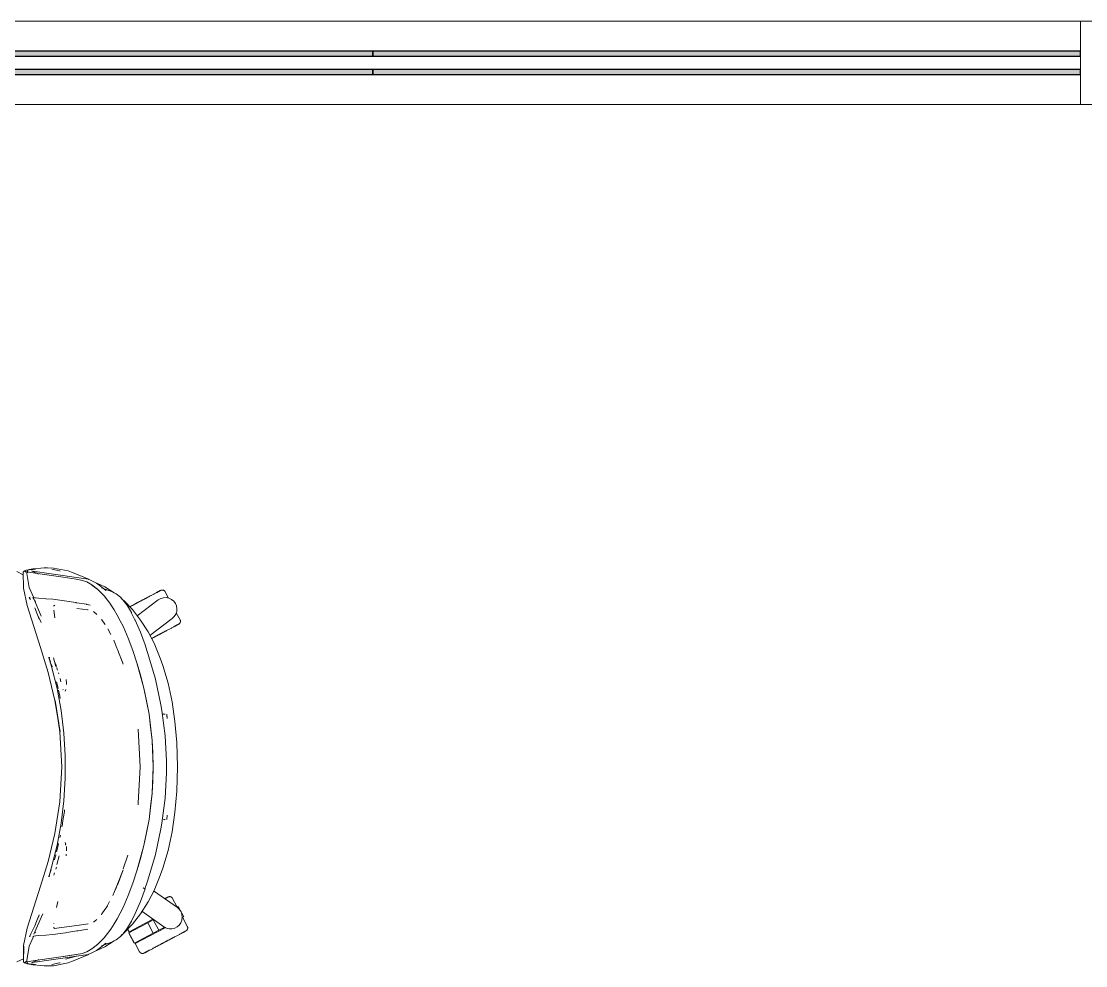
# Model space of a CAD drawing. Header units: millimetres. Extents: x 155927 to 295199, y -4084 to 97293.
# Drawn here: x 187976 to 189255, y 12473 to 13608 of the extents above; entities that cross this region are included whole.
import ezdxf

# ---------------------------------------------------------------- set-up
doc = ezdxf.new("R2010")
doc.units = ezdxf.units.MM
doc.header["$MEASUREMENT"] = 0
for name, color, linetype, lineweight in [('A-GLAZ-CURT', 7, 'CONTINUOUS', 9), ('A-GLAZ-CWMG', 7, 'CONTINUOUS', 9), ('G-IMPT', 8, 'CONTINUOUS', 9), ('I-FURN', 8, 'CONTINUOUS', 9)]:
    doc.layers.add(name, color=color, linetype=linetype, lineweight=lineweight)

msp = doc.modelspace()

# ---------------------------------------------------------------- hatches: boundary and pattern name
at = {"layer": 'A-GLAZ-CURT'}
h = msp.add_hatch(color=256, dxfattribs=at)
h.paths.add_polyline_path([(188398.8, 13543.6), (188398.8, 13549.6), (187498.8, 13549.6), (187498.8, 13543.6), (188204.6, 13543.6)], flags=0)
h.paths.add_polyline_path([(188398.8, 13565.6), (188398.8, 13571.6), (187498.8, 13571.6), (187498.8, 13565.6), (188204.6, 13565.6)], flags=0)
h = msp.add_hatch(color=256, dxfattribs=at)
h.paths.add_polyline_path([(189248.8, 13543.6), (189248.8, 13549.6), (188398.8, 13549.6), (188398.8, 13543.6)], flags=0)
h.paths.add_polyline_path([(188398.8, 13565.6), (189248.8, 13565.6), (189248.8, 13571.6), (188398.8, 13571.6)], flags=0)

# ---------------------------------------------------------------- linework, layer by layer
at = {"layer": 'A-GLAZ-CURT', "lineweight": 30}
for p, q in [((188398.8, 13571.6), (187498.8, 13571.6)), ((187498.8, 13565.6), (188398.8, 13565.6)), ((189248.8, 13571.6), (188398.8, 13571.6)), ((188398.8, 13571.6), (188398.8, 13565.6)), ((188398.8, 13565.6), (188398.8, 13571.6)), ((188398.8, 13565.6), (189248.8, 13565.6)), ((189248.8, 13565.6), (189248.8, 13571.6)), ((188398.8, 13549.6), (187498.8, 13549.6)), ((187498.8, 13543.6), (188398.8, 13543.6)), ((189248.8, 13549.6), (188398.8, 13549.6)), ((188398.8, 13549.6), (188398.8, 13543.6)), ((188398.8, 13543.6), (188398.8, 13549.6)), ((188398.8, 13543.6), (189248.8, 13543.6)), ((189248.8, 13543.6), (189248.8, 13549.6))]:
    msp.add_line(p, q, dxfattribs=at)
at = {"layer": 'A-GLAZ-CWMG'}
for p, q in [((188398.8, 13607.6), (187498.8, 13607.6)), ((189248.8, 13607.6), (188398.8, 13607.6)), ((188398.8, 13507.6), (187498.8, 13507.6)), ((189248.8, 13507.6), (188398.8, 13507.6))]:
    msp.add_line(p, q, dxfattribs=at)
at = {"layer": 'A-GLAZ-CWMG', "lineweight": 20, "extrusion": (0, 0, -1)}
for p, q in [((189298.8, 13607.6), (189248.8, 13607.6)), ((189248.8, 13607.6), (189248.8, 13507.6)), ((189248.8, 13507.6), (189298.8, 13507.6))]:
    msp.add_line(p, q, dxfattribs=at)
at = {"layer": 'G-IMPT'}
for p, q in [((187990.7, 12949.5), (188000, 12950.3)), ((188000, 12950.3), (188003.9, 12950.7)), ((188008.1, 12950.7), (188003.9, 12950.7)), ((188015.1, 12950.6), (188008.1, 12950.7)), ((188015.1, 12950.6), (188032.8, 12947.4)), ((187978.9, 12942.3), (187971, 12946.4)), ((187978.9, 12945.5), (187979.5, 12946.5)), ((187979.2, 12926.5), (187978.9, 12945.5)), ((187979.3, 12945.9), (187979.5, 12946.5)), ((187979.3, 12945.9), (187979.4, 12946.4)), ((187979.5, 12946.5), (187979.4, 12946.4)), ((187979.8, 12947), (187979.5, 12946.5)), ((187980.4, 12947.3), (187979.8, 12947)), ((187980.4, 12947.3), (187982.2, 12947.9)), ((187981.7, 12946.3), (187981.2, 12946.7)), ((187982.3, 12946.1), (187981.2, 12946.7)), ((187981.7, 12946.3), (187982.1, 12945.7)), ((187982.3, 12946.1), (187981.7, 12946.3)), ((187981.7, 12946.3), (187988, 12945.2)), ((187982.1, 12945.2), (187982.1, 12945.7)), ((187985.5, 12948.4), (187982.2, 12947.9)), ((187983.8, 12947.8), (187983.2, 12944.2)), ((187985.9, 12927.2), (187983.2, 12944.2)), ((187985.9, 12948.7), (187983.6, 12948.2)), ((187984.3, 12944.9), (187983.6, 12948.2)), ((187984.3, 12944.9), (187983.8, 12947.8)), ((187985.5, 12948.4), (187986.1, 12948.5)), ((187990.2, 12949.5), (187985.9, 12948.7)), ((187986.1, 12948.5), (187990.8, 12949)), ((187988, 12945.2), (187995.8, 12944.1)), ((187988.9, 12947.1), (187997.3, 12943.1)), ((187988.9, 12947.1), (187989.8, 12946.9)), ((187994.8, 12946.1), (187989.8, 12946.9)), ((187990.7, 12949.5), (187990.2, 12949.5)), ((187990.8, 12949), (187993.4, 12949.2)), ((187994.8, 12946.1), (187996.1, 12945.9)), ((187995.8, 12944.1), (188026.7, 12939.5)), ((188006.8, 12944.5), (187996.1, 12945.9)), ((188006.8, 12944.5), (188054, 12937.8)), ((188013.2, 12949.2), (188022.5, 12947.2)), ((188022.5, 12947.2), (188023.1, 12947)), ((188026.7, 12939.5), (188042.5, 12937.1)), ((188032.8, 12947.4), (188036.6, 12945.8)), ((188040, 12944.4), (188036.6, 12945.8)), ((188056.4, 12937.6), (188040, 12944.4)), ((188054, 12937.8), (188057, 12937.1)), ((188057.6, 12936.9), (188056.4, 12937.6)), ((187979.2, 12926.5), (187983.4, 12905.5)), ((187985.9, 12927.2), (187991.5, 12914.8)), ((188050.1, 12935.8), (188042.5, 12937.1)), ((188050.1, 12935.8), (188054.9, 12934.1)), ((188055.4, 12933.9), (188054.9, 12934.1)), ((188061.2, 12930.6), (188055.4, 12933.9)), ((188060.4, 12935.6), (188057, 12937.1)), ((188060.4, 12935.6), (188066.9, 12932.5)), ((188061.2, 12930.6), (188068.2, 12925.1)), ((188068.4, 12924.8), (188061.4, 12930.2)), ((188061.4, 12930.2), (188064.8, 12927.6)), ((188068.4, 12924.8), (188064.8, 12927.6)), ((188078.6, 12923.6), (188066.9, 12932.5)), ((188068.1, 12931.9), (188076.7, 12927.9)), ((188075.9, 12917.2), (188068.2, 12925.1)), ((188072.9, 12926.8), (188084.8, 12922.3)), ((188078.6, 12923.6), (188076.6, 12924.8)), ((188076.7, 12927.9), (188088.1, 12920.8)), ((187986, 12915.4), (187987.6, 12912.9)), ((187986, 12915.4), (187986.1, 12915.4)), ((187987, 12915.7), (187986.1, 12915.4)), ((187987.6, 12912.9), (187986.1, 12915.4)), ((187986.1, 12915.4), (187987.6, 12912.9)), ((187990.9, 12915.1), (187990.2, 12915.4)), ((187990.2, 12915.4), (187992, 12912.7)), ((187990.9, 12915.1), (187991, 12915.1)), ((187993.3, 12914.8), (187991, 12915.1)), ((187992, 12912.7), (188000.4, 12892.7)), ((187993.3, 12914.8), (187993.4, 12914.8)), ((187997.3, 12914.5), (187993.4, 12914.8)), ((188005.1, 12913.9), (187997.3, 12914.5)), ((188006.1, 12913.8), (188005.1, 12913.9)), ((188014.4, 12913.2), (188006.1, 12913.8)), ((188014.4, 12913.2), (188014.5, 12913.2)), ((188028.5, 12911.2), (188014.5, 12913.2)), ((188075.9, 12917.2), (188083.9, 12906.8)), ((188087.1, 12921.2), (188084.8, 12922.3)), ((188089.5, 12920.1), (188087.1, 12921.2)), ((188090.6, 12919.5), (188089.5, 12920.1)), ((188090.6, 12919.5), (188095.5, 12915.6)), ((188095.5, 12915.6), (188098.4, 12912.6)), ((188100.1, 12911.1), (188096.4, 12914.1)), ((188098.4, 12912.6), (188103.1, 12906.4)), ((187999.4, 12855.3), (187983.4, 12905.5)), ((187996.1, 12894.3), (187992.9, 12902.8)), ((187993.4, 12911), (187993.9, 12910.7)), ((188015.1, 12904.8), (188016.8, 12906.1)), ((188015.5, 12899.9), (188016.9, 12890.7)), ((188015.5, 12899.9), (188015.5, 12899.5)), ((188028.5, 12911.2), (188041.9, 12909.1)), ((188041.9, 12909.1), (188042.4, 12909)), ((188043, 12908.9), (188042.4, 12909)), ((188043, 12908.9), (188054.7, 12907.1)), ((188043.3, 12902.2), (188056.7, 12900.4)), ((188054.7, 12907.1), (188055.2, 12907)), ((188057.2, 12906.6), (188055.2, 12907)), ((188056.7, 12900.4), (188056.2, 12900.6)), ((188059.3, 12906.1), (188057.2, 12906.6)), ((188084.1, 12906.6), (188083.9, 12906.8)), ((188088, 12900.5), (188084.1, 12906.6)), ((188088, 12900.5), (188091.7, 12894.2)), ((188100.1, 12911.1), (188110, 12900.9)), ((188103.1, 12906.4), (188104, 12905.1)), ((188108.7, 12897.1), (188104, 12905.1)), ((188119.8, 12888.2), (188110, 12900.9)), ((187998.1, 12889.4), (187996.1, 12894.6)), ((187996.1, 12894.6), (187998.1, 12889.4)), ((187996.1, 12894.3), (187998.1, 12889.4)), ((187997.1, 12892), (188000.2, 12885.3)), ((188067.2, 12894.9), (188063.3, 12898.3)), ((188073.4, 12888.3), (188072.7, 12889.4)), ((188073.4, 12888.3), (188076.9, 12883.2)), ((188095.3, 12887.4), (188091.7, 12894.2)), ((188095.3, 12887.4), (188098.7, 12880.7)), ((188109, 12896.5), (188108.7, 12897.1)), ((188109, 12896.5), (188113, 12888.5)), ((188113.2, 12888.1), (188113, 12888.5)), ((188113.2, 12888.1), (188118, 12877.1)), ((188128.8, 12874), (188119.8, 12888.2)), ((188076.9, 12883.2), (188077.3, 12882.6)), ((188080.5, 12877.7), (188084, 12870.7)), ((188104.9, 12866.5), (188098.7, 12880.7)), ((188118, 12877.1), (188119.5, 12873.5)), ((188125.1, 12858.4), (188119.5, 12873.5)), ((188135.9, 12860.2), (188128.8, 12874)), ((188091.4, 12854.5), (188087.6, 12863.8)), ((188087.6, 12863.8), (188088.6, 12861.6)), ((188110.3, 12851.6), (188104.9, 12866.5)), ((188008.6, 12825.3), (187999.4, 12855.3)), ((188092, 12852.8), (188091.4, 12854.5)), ((188098.7, 12835.3), (188092, 12852.8)), ((188110.3, 12851.6), (188115.3, 12836.7)), ((188125.1, 12858.4), (188127.4, 12851.6)), ((188128.6, 12848), (188127.4, 12851.6)), ((188128.6, 12848), (188137.6, 12817.1)), ((188143.4, 12842.2), (188135.9, 12860.2)), ((188009.6, 12843.5), (188009.7, 12843.7)), ((188012.8, 12832.3), (188009.6, 12843.5)), ((188012.8, 12832.3), (188009.7, 12843.1)), ((188009.8, 12842.8), (188009.7, 12843.1)), ((188012.8, 12832.3), (188009.8, 12842.8)), ((188010.7, 12843), (188010.1, 12843.3)), ((188010.7, 12843), (188010.5, 12843.1)), ((188011.1, 12839), (188010.7, 12840.1)), ((188011.5, 12838), (188011.1, 12839)), ((188012.4, 12835.3), (188012.7, 12834.5)), ((188018, 12832.3), (188015, 12842.7)), ((188016.9, 12837.4), (188017.7, 12835.3)), ((188017.9, 12834.6), (188017.7, 12835.3)), ((188098.7, 12835.3), (188096, 12842.8)), ((188123.7, 12806.2), (188115.3, 12836.7)), ((188119.1, 12823.4), (188115.3, 12836.6)), ((188123.7, 12806.2), (188115.3, 12836.6)), ((188143.4, 12842.2), (188146.5, 12833.5)), ((188008.6, 12825.3), (188016.9, 12791.6)), ((188013.5, 12832.3), (188012.7, 12834.5)), ((188019.4, 12806), (188012.8, 12832.3)), ((188013.5, 12832.3), (188013.6, 12831.8)), ((188017.9, 12834.6), (188018.7, 12832.3)), ((188019.1, 12831.1), (188019.3, 12830.3)), ((188019.3, 12830.3), (188020.1, 12827.9)), ((188021.1, 12824.6), (188021.4, 12823.4)), ((188119.1, 12823.4), (188123.7, 12806.2)), ((188146.5, 12833.5), (188152.7, 12812.2)), ((188019.2, 12812.7), (188018.8, 12814)), ((188020.7, 12805.9), (188019.2, 12812.7)), ((188023, 12817.8), (188024, 12813.9)), ((188023, 12817.8), (188023.4, 12816.2)), ((188030.4, 12816.4), (188030.4, 12816.9)), ((188030.7, 12812.7), (188030.4, 12816.4)), ((188030.7, 12812.7), (188030.8, 12811.3)), ((188030.8, 12810.6), (188030.8, 12811.3)), ((188144.2, 12786.3), (188137.6, 12817.1)), ((188152.7, 12812.2), (188157.5, 12789.9)), ((188019.4, 12806), (188024.3, 12779.3)), ((188022.9, 12796.5), (188021.2, 12804)), ((188026.6, 12804.1), (188026.5, 12804.6)), ((188029.3, 12802.5), (188030, 12804.5)), ((188029.3, 12802.5), (188029.5, 12803.6)), ((188129.9, 12775.1), (188123.7, 12806.3)), ((188123.7, 12806.3), (188129.9, 12775.1)), ((188123.7, 12806.2), (188126.8, 12791.2)), ((188016.9, 12791.6), (188023.2, 12753.9)), ((188022.9, 12753.7), (188017.2, 12791.3)), ((188023.2, 12753.9), (188017.2, 12791.3)), ((188023.3, 12793.9), (188022.9, 12796.5)), ((188129.9, 12775.1), (188126.8, 12791.2)), ((188145.4, 12779.4), (188144.2, 12786.3)), ((188161, 12766.4), (188157.5, 12789.9)), ((188024.3, 12779.3), (188027.6, 12752.4)), ((188131.8, 12759.6), (188129.9, 12775.1)), ((188133.7, 12743.5), (188129.9, 12775.1)), ((188133.7, 12743.5), (188129.9, 12775.1)), ((188149.2, 12749.2), (188145.4, 12779.4)), ((188146, 12775.1), (188147.2, 12775.1)), ((188149.3, 12775.2), (188147.2, 12775.1)), ((188149.3, 12775.2), (188149.2, 12775.2)), ((188151.1, 12775.1), (188151.7, 12769.7)), ((188151.2, 12773.5), (188151.7, 12769.7)), ((188131.8, 12759.6), (188133.7, 12743.5)), ((188163.2, 12740.9), (188161, 12766.4)), ((188022.9, 12753.7), (188025.3, 12711.7)), ((188029.3, 12725.3), (188027.6, 12752.4)), ((188119.2, 12711.7), (188116.7, 12757.1)), ((188116.7, 12757.1), (188116.9, 12755.5)), ((188116.7, 12757), (188116.7, 12756.8)), ((188116.9, 12755.5), (188116.7, 12756.8)), ((188150.8, 12719), (188149.2, 12749.2)), ((188135, 12711.7), (188133.7, 12743.5)), ((188133.7, 12743.5), (188134.3, 12728.6)), ((188133.7, 12743.5), (188134.8, 12711.7)), ((188164.1, 12711.7), (188163.2, 12740.9)), ((188029.3, 12698.2), (188029.3, 12725.3)), ((188134.3, 12728.6), (188134.8, 12711.7)), ((188022.9, 12669.7), (188025.3, 12711.7)), ((188119.3, 12711.7), (188116.9, 12668)), ((188119.2, 12711.7), (188116.9, 12668)), ((188133.7, 12679.9), (188135, 12711.7)), ((188133.7, 12680), (188134.8, 12711.7)), ((188134.3, 12694.8), (188134.8, 12711.7)), ((188150.8, 12719), (188150.9, 12711.7)), ((188150.8, 12704.4), (188150.9, 12711.7)), ((188163.2, 12682.6), (188164.1, 12711.7)), ((188029.3, 12698.2), (188027.6, 12671.1)), ((188134.3, 12694.8), (188133.7, 12680)), ((188150.8, 12704.4), (188149.2, 12674.2)), ((188161, 12657), (188163.2, 12682.6)), ((188016.9, 12631.8), (188022.9, 12669.7)), ((188024.3, 12644.2), (188027.6, 12671.1)), ((188133.7, 12680), (188129.9, 12648.4)), ((188133.7, 12679.9), (188129.9, 12648.3)), ((188133.7, 12680), (188131.8, 12663.9)), ((188149.2, 12674.2), (188145.4, 12644)), ((188026.9, 12649.8), (188028.2, 12658.3)), ((188028.2, 12658.3), (188028.4, 12660)), ((188116.9, 12668), (188116.7, 12666.2)), ((188116.9, 12668), (188116.7, 12666.7)), ((188116.7, 12666.5), (188116.7, 12666.7)), ((188129.9, 12648.4), (188131.8, 12663.9)), ((188157.5, 12633.6), (188161, 12657)), ((188019.4, 12617.5), (188024.3, 12644.2)), ((188026.1, 12644.2), (188025.8, 12642.6)), ((188026.9, 12649.8), (188026.1, 12644.2)), ((188123.7, 12617.3), (188129.9, 12648.4)), ((188123.7, 12617.3), (188129.9, 12648.3)), ((188129.9, 12648.4), (188126.8, 12632.3)), ((188145.4, 12644), (188144.2, 12637.1)), ((188147.2, 12648.4), (188149.3, 12648.3)), ((188149.3, 12648.3), (188149.2, 12648.3)), ((188151.1, 12648.3), (188151.7, 12653.7)), ((188016.9, 12631.8), (188008.6, 12598.1)), ((188025.3, 12639.7), (188025.8, 12642.6)), ((188123.7, 12617.3), (188126.8, 12632.3)), ((188137.6, 12606.3), (188144.2, 12637.1)), ((188152.7, 12611.2), (188157.5, 12633.6)), ((188021.2, 12619.5), (188020.7, 12617.5)), ((188023.4, 12629.6), (188022.8, 12626.7)), ((188029.5, 12619.9), (188029.3, 12620.9)), ((188029.3, 12620.9), (188030, 12619)), ((188029.5, 12619.9), (188029.5, 12617.6)), ((188029.5, 12617.7), (188029.5, 12617.6)), ((188019.4, 12617.5), (188012.8, 12591.2)), ((188017.5, 12604.6), (188017.9, 12605.8)), ((188017.9, 12605.8), (188017.9, 12605.9)), ((188019.2, 12610.8), (188018.8, 12609.5)), ((188019.2, 12610.8), (188020.7, 12617.5)), ((188030.4, 12607), (188030.2, 12604.9)), ((188030.8, 12615.9), (188030.7, 12610.8)), ((188030.7, 12610.8), (188030.8, 12613.1)), ((188030.8, 12615.9), (188030.8, 12613.1)), ((188104.3, 12605.6), (188099, 12589.1)), ((188104.3, 12605.6), (188103.2, 12602.2)), ((188123.7, 12617.3), (188115.3, 12586.8)), ((188123.7, 12617.3), (188115.3, 12586.9)), ((188119.1, 12600), (188123.7, 12617.3)), ((188137.6, 12606.3), (188128.6, 12575.5)), ((188146.5, 12590), (188152.7, 12611.2)), ((187999.4, 12568.2), (188008.6, 12598.1)), ((188016.4, 12600.6), (188016.2, 12599.9)), ((188017.5, 12604.6), (188016.4, 12600.6)), ((188019.1, 12594.3), (188022, 12604.7)), ((188119.1, 12600), (188115.3, 12586.9)), ((188009.6, 12580.2), (188009.7, 12580.5)), ((188009.6, 12580), (188009.6, 12580.2)), ((188009.7, 12579.7), (188009.6, 12580)), ((188009.7, 12580.5), (188009.8, 12580.8)), ((188012.8, 12591.2), (188009.8, 12580.8)), ((188010.7, 12580.5), (188010.1, 12580.1)), ((188010.7, 12580.5), (188010.5, 12580.4)), ((188011.7, 12586), (188011.4, 12585.3)), ((188011.7, 12586), (188012.4, 12588.1)), ((188016, 12583.4), (188015.4, 12581.8)), ((188016, 12583.4), (188016.3, 12584.5)), ((188018.7, 12591.2), (188018, 12589)), ((188098.7, 12588.1), (188091.9, 12569.7)), ((188098.7, 12588.1), (188092, 12570.7)), ((188115.3, 12586.8), (188110.3, 12571.9)), ((188143.4, 12581.3), (188135.9, 12563.3)), ((188146.5, 12590), (188143.4, 12581.3)), ((187999.4, 12568.2), (187983.4, 12517.9)), ((188088.6, 12561.9), (188091.4, 12568.9)), ((188088.6, 12561.9), (188090.9, 12567.3)), ((188092, 12570.7), (188091.4, 12568.9)), ((188104.9, 12557), (188110.3, 12571.9)), ((188125, 12565), (188127.4, 12571.9)), ((188128.6, 12575.5), (188127.4, 12571.9)), ((188086.4, 12557), (188088.6, 12561.9)), ((188104.9, 12557), (188098.7, 12542.8)), ((188119.5, 12550), (188125.1, 12565)), ((188123.8, 12565.8), (188122.7, 12566.2)), ((188122.7, 12566.2), (188123.3, 12566)), ((188123.8, 12565.8), (188123.3, 12566)), ((188123.8, 12565.8), (188124.4, 12565.5)), ((188123.8, 12565.8), (188124.6, 12565.4)), ((188124.4, 12565.5), (188124.6, 12565.4)), ((188125, 12565.1), (188124.6, 12565.4)), ((188124.6, 12565.4), (188125, 12565.1)), ((188125.1, 12565), (188125, 12565.1)), ((188125, 12565.1), (188125, 12565.1)), ((188125, 12565.1), (188125, 12565)), ((188128.8, 12549.5), (188135.9, 12563.3)), ((188020.2, 12550.1), (188018.7, 12542.8)), ((188079.9, 12544.6), (188077.3, 12540.9)), ((188082.6, 12550), (188078.4, 12541.9)), ((188079.9, 12544.6), (188078.4, 12541.9)), ((188095.3, 12536), (188098.7, 12542.8)), ((188113.2, 12535.4), (188118, 12546.3)), ((188118, 12546.3), (188119.5, 12550)), ((188119.8, 12535.2), (188128.8, 12549.5)), ((188000.4, 12530.8), (187991.5, 12510.6)), ((187992.9, 12520.6), (187996.1, 12529.1)), ((187996.1, 12529.1), (187998.1, 12534)), ((187998.1, 12534), (187996.1, 12528.9)), ((187996.1, 12528.9), (187997.9, 12533.4)), ((188002.2, 12535.3), (188000.4, 12530.8)), ((188067.2, 12528.5), (188063.3, 12525.2)), ((188073.4, 12535.2), (188072.7, 12534.1)), ((188076.9, 12540.3), (188073.4, 12535.2)), ((188077.3, 12540.9), (188076.9, 12540.3)), ((188088, 12523), (188091.7, 12529.2)), ((188095.3, 12536), (188091.7, 12529.2)), ((188113.2, 12535.4), (188108.7, 12526.3)), ((188113, 12534.9), (188108.7, 12526.3)), ((188113.2, 12535.4), (188109, 12526.9)), ((188119.8, 12535.2), (188110, 12522.6)), ((188113, 12534.9), (188113.2, 12535.4)), ((187983.4, 12517.9), (187979.2, 12497)), ((187992.9, 12520.6), (187987.6, 12510.5)), ((188015.1, 12518.6), (188016.7, 12517.4)), ((188015.5, 12523.6), (188015.5, 12523.9)), ((188043.3, 12521.3), (188016, 12517.5)), ((188016, 12517.5), (188016.2, 12517.5)), ((188016.5, 12517.4), (188016.2, 12517.5)), ((188043.3, 12521.3), (188056.7, 12523)), ((188051.5, 12515.9), (188044.7, 12514.8)), ((188051.5, 12515.9), (188056.6, 12516.7)), ((188056.7, 12523), (188056.2, 12522.9)), ((188075.9, 12506.2), (188083.9, 12516.7)), ((188083.9, 12516.7), (188084.1, 12516.9)), ((188088, 12523), (188084.1, 12516.9)), ((188098.4, 12510.9), (188103.1, 12517)), ((188100.1, 12512.3), (188110, 12522.6)), ((188103.1, 12517), (188104, 12518.3)), ((188108.7, 12526.3), (188104, 12518.3)), ((188108.7, 12526.3), (188109, 12526.9)), ((187985.9, 12496.3), (187991.5, 12508.6)), ((187986.2, 12508.1), (187988.1, 12510.8)), ((187986.2, 12508.1), (187987.6, 12510.5)), ((187986.2, 12508.1), (187986.2, 12508.2)), ((187986.3, 12508), (187986.2, 12508.1)), ((187987, 12507.8), (187986.3, 12508)), ((187990.2, 12508.1), (187991, 12508.4)), ((187991.1, 12508.4), (187991, 12508.4)), ((187993.5, 12508.7), (187991.1, 12508.4)), ((187993.9, 12512.8), (187993.4, 12512.5)), ((187993.5, 12508.7), (187993.9, 12508.7)), ((187997.3, 12509), (187993.9, 12508.7)), ((187997.3, 12509), (188006.1, 12509.6)), ((188014.4, 12510.2), (188006.1, 12509.6)), ((188014.5, 12510.3), (188014.4, 12510.2)), ((188014.5, 12510.3), (188029.7, 12512.5)), ((188029.7, 12512.5), (188031.2, 12512.7)), ((188031.2, 12512.7), (188043, 12514.6)), ((188044.7, 12514.8), (188043, 12514.6)), ((188068.2, 12498.3), (188075.9, 12506.2)), ((188088.1, 12502.7), (188076.7, 12495.6)), ((188089.5, 12503.4), (188087.1, 12502.2)), ((188088.1, 12502.7), (188088.9, 12503.2)), ((188089.5, 12503.4), (188090.6, 12504)), ((188090.6, 12504), (188095.5, 12507.9)), ((188098.4, 12510.9), (188095.5, 12507.9)), ((188096.4, 12509.3), (188100.1, 12512.3)), ((187979.7, 12496.1), (187979.1, 12477.6)), ((187979.2, 12497), (187979.2, 12478.1)), ((187979.7, 12496.1), (187979.2, 12478.1)), ((187985.9, 12496.3), (187983.2, 12479.2)), ((188061.2, 12492.9), (188055.4, 12489.6)), ((188066.9, 12491), (188060.4, 12487.9)), ((188068.2, 12498.3), (188061.2, 12492.9)), ((188061.4, 12493.2), (188068.4, 12498.6)), ((188061.4, 12493.2), (188064.8, 12495.8)), ((188068.4, 12498.6), (188064.8, 12495.8)), ((188078.6, 12499.9), (188066.9, 12491)), ((188076.7, 12495.6), (188068.1, 12491.6)), ((188072.9, 12496.6), (188084.8, 12501.2)), ((188078.6, 12499.9), (188076.6, 12498.8)), ((188087.1, 12502.2), (188084.8, 12501.2)), ((187971, 12477.5), (187979.2, 12481.1)), ((187979.1, 12477.5), (187979.3, 12478.4)), ((187979.1, 12477.6), (187979.2, 12478.1)), ((187979.1, 12477.5), (187979.5, 12477)), ((187979.3, 12478.4), (187979.2, 12478.3)), ((187979.2, 12478.1), (187979.2, 12478.3)), ((187982.3, 12477.3), (187981.2, 12476.8)), ((187981.7, 12477.2), (187981.2, 12476.8)), ((187981.7, 12477.2), (187988, 12478.3)), ((187982.1, 12477.7), (187981.7, 12477.2)), ((187982.3, 12477.3), (187981.7, 12477.2)), ((187982.1, 12477.7), (187982.1, 12478.2)), ((187983.8, 12475.6), (187983.2, 12479.2)), ((187983.8, 12475.6), (187983.2, 12479.2)), ((187983.2, 12479.2), (187983.6, 12475.2)), ((187995.8, 12479.4), (187988, 12478.3)), ((187997.4, 12480.4), (187988.9, 12476.4)), ((187989.8, 12476.5), (187994.8, 12477.4)), ((187994.8, 12477.4), (187996.1, 12477.6)), ((188026.7, 12483.9), (187995.8, 12479.4)), ((188006.8, 12479), (187996.1, 12477.6)), ((188006.8, 12479), (188054, 12485.7)), ((188026.7, 12483.9), (188041.9, 12486.3)), ((188027.3, 12484), (188042.5, 12486.3)), ((188027.3, 12484), (188041.9, 12486.3)), ((188029.6, 12480.6), (188042.5, 12484.1)), ((188029.6, 12480.6), (188041.3, 12483.9)), ((188032.8, 12476.1), (188036.6, 12477.7)), ((188040, 12479), (188036.6, 12477.7)), ((188056.4, 12485.8), (188040, 12479)), ((188050.1, 12487.6), (188042.5, 12486.3)), ((188054.9, 12489.4), (188050.1, 12487.6)), ((188054, 12485.7), (188057, 12486.3)), ((188054.9, 12489.4), (188055.4, 12489.6)), ((188057.6, 12486.6), (188056.4, 12485.8)), ((188060.4, 12487.9), (188057, 12486.3)), ((187979.8, 12476.5), (187979.5, 12477)), ((187979.8, 12476.5), (187980.4, 12476.1)), ((187982.2, 12475.6), (187980.4, 12476.1)), ((187985.5, 12475.1), (187982.2, 12475.6)), ((187985.9, 12474.8), (187983.6, 12475.2)), ((187985.5, 12475.1), (187986.1, 12475)), ((187985.9, 12474.8), (187990.2, 12474)), ((187990.8, 12474.5), (187986.1, 12475)), ((187988.9, 12476.4), (187989.8, 12476.5)), ((187990.7, 12473.9), (187990.2, 12474)), ((188000, 12473.1), (187990.7, 12473.9)), ((187990.8, 12474.5), (187993.4, 12474.2)), ((188000, 12473.1), (188003.9, 12472.8)), ((188003.9, 12472.8), (188008.1, 12472.8)), ((188015.1, 12472.8), (188008.1, 12472.8)), ((188013.2, 12474.2), (188022.5, 12476.3)), ((188015.1, 12472.8), (188032.8, 12476.1)), ((188022.5, 12476.3), (188023.1, 12476.4))]:
    msp.add_line(p, q, dxfattribs=at)
at = {"layer": 'I-FURN'}
for p, q in [((188115.6, 12893.3), (188141, 12912.3)), ((188120.5, 12911.3), (188121.5, 12911.9)), ((188122, 12912.2), (188121, 12911.6)), ((188121.5, 12911.9), (188122.5, 12912.4)), ((188123, 12912.7), (188122, 12912.2)), ((188122.5, 12912.4), (188123.4, 12912.9)), ((188124, 12913.2), (188123, 12912.7)), ((188123.4, 12912.9), (188124.4, 12913.4)), ((188125, 12913.7), (188124, 12913.2)), ((188124.4, 12913.4), (188125.4, 12914)), ((188125.9, 12914.2), (188125, 12913.7)), ((188125.4, 12914), (188126.4, 12914.5)), ((188126.9, 12914.8), (188125.9, 12914.2)), ((188126.4, 12914.5), (188127.3, 12915)), ((188127.8, 12915.3), (188126.9, 12914.8)), ((188127.3, 12915), (188128.3, 12915.5)), ((188128.8, 12915.7), (188127.8, 12915.3)), ((188128.3, 12915.5), (188129.2, 12916)), ((188129.7, 12916.2), (188128.8, 12915.7)), ((188129.2, 12916), (188130.1, 12916.5)), ((188130.6, 12916.7), (188129.7, 12916.2)), ((188130.1, 12916.5), (188131, 12916.9)), ((188131.4, 12917.2), (188130.6, 12916.7)), ((188131, 12916.9), (188131.8, 12917.4)), ((188132.3, 12917.6), (188131.4, 12917.2)), ((188131.8, 12917.4), (188132.7, 12917.8)), ((188133.1, 12918.1), (188132.3, 12917.6)), ((188133.9, 12918.5), (188133.1, 12918.1)), ((188134.7, 12918.9), (188133.9, 12918.5)), ((188135.5, 12919.3), (188134.7, 12918.9)), ((188136.2, 12919.7), (188135.5, 12919.3)), ((188136.9, 12920.1), (188136.2, 12919.7)), ((188137.6, 12920.5), (188136.9, 12920.1)), ((188138.3, 12920.8), (188137.6, 12920.5)), ((188138.9, 12921.1), (188138.3, 12920.8)), ((188139.5, 12921.4), (188138.9, 12921.1)), ((188139.2, 12921.3), (188139.7, 12921.6)), ((188140, 12921.7), (188139.5, 12921.4)), ((188139.7, 12921.6), (188140.3, 12921.9)), ((188140.5, 12922), (188140, 12921.7)), ((188140.3, 12921.9), (188140.8, 12922.1)), ((188141, 12922.3), (188140.5, 12922)), ((188140.8, 12922.1), (188141.2, 12922.4)), ((188141.5, 12922.5), (188141, 12922.3)), ((188141, 12912.3), (188143.9, 12914)), ((188141.2, 12922.4), (188141.7, 12922.6)), ((188141.9, 12922.7), (188141.5, 12922.5)), ((188141.7, 12922.6), (188142, 12922.8)), ((188142.2, 12922.9), (188141.9, 12922.7)), ((188142, 12922.8), (188142.4, 12923)), ((188142.6, 12923.1), (188142.2, 12922.9)), ((188142.4, 12923), (188142.7, 12923.2)), ((188142.9, 12923.3), (188142.6, 12923.1)), ((188142.7, 12923.2), (188143, 12923.3)), ((188143.1, 12923.4), (188142.9, 12923.3)), ((188143, 12923.3), (188143.2, 12923.5)), ((188143.4, 12923.5), (188143.1, 12923.4)), ((188143.2, 12923.5), (188143.4, 12923.6)), ((188143.4, 12923.6), (188143.6, 12923.6)), ((188143.5, 12923.6), (188143.4, 12923.5)), ((188143.7, 12923.7), (188143.5, 12923.6)), ((188143.6, 12923.6), (188143.7, 12923.7)), ((188143.7, 12923.7), (188143.8, 12923.8)), ((188143.8, 12923.7), (188143.7, 12923.7)), ((188143.8, 12923.8), (188143.8, 12923.8)), ((188143.8, 12923.8), (188143.9, 12923.8)), ((188143.9, 12923.8), (188143.8, 12923.8)), ((188143.8, 12923.8), (188143.8, 12923.7)), ((188143.9, 12923.8), (188144, 12923.9)), ((188143.9, 12914), (188147.1, 12915)), ((188144, 12923.9), (188144.1, 12923.9)), ((188144.1, 12923.9), (188144.3, 12924)), ((188144.3, 12924), (188144.4, 12924)), ((188144.4, 12924), (188144.6, 12924.1)), ((188144.6, 12924.1), (188144.8, 12924.1)), ((188144.8, 12924.1), (188144.9, 12924.2)), ((188144.9, 12924.2), (188145.1, 12924.2)), ((188145.1, 12924.2), (188145.2, 12924.2)), ((188145.2, 12924.2), (188145.4, 12924.2)), ((188145.4, 12924.2), (188145.6, 12924.2)), ((188145.6, 12924.2), (188145.7, 12924.2)), ((188145.7, 12924.2), (188145.9, 12924.2)), ((188145.9, 12924.2), (188146, 12924.2)), ((188146, 12924.2), (188146.2, 12924.2)), ((188146.2, 12924.2), (188146.4, 12924.2)), ((188146.4, 12924.2), (188146.5, 12924.2)), ((188146.5, 12924.2), (188146.7, 12924.1)), ((188146.7, 12924.1), (188146.8, 12924.1)), ((188146.8, 12924.1), (188147, 12924.1)), ((188147, 12924.1), (188147.1, 12924)), ((188147.1, 12924), (188147.3, 12923.9)), ((188147.1, 12915), (188150.5, 12915.1)), ((188147.3, 12923.9), (188147.4, 12923.9)), ((188147.4, 12923.9), (188147.6, 12923.8)), ((188147.6, 12923.8), (188147.7, 12923.7)), ((188147.7, 12923.7), (188147.9, 12923.7)), ((188147.9, 12923.7), (188148, 12923.6)), ((188148, 12923.6), (188148.1, 12923.5)), ((188148.1, 12923.5), (188148.3, 12923.4)), ((188148.3, 12923.4), (188148.4, 12923.3)), ((188148.4, 12923.3), (188148.5, 12923.2)), ((188148.5, 12923.2), (188148.6, 12923.1)), ((188148.6, 12923.1), (188148.7, 12922.9)), ((188148.7, 12922.9), (188148.8, 12922.8)), ((188148.8, 12922.8), (188148.9, 12922.7)), ((188148.9, 12922.7), (188149, 12922.6)), ((188149, 12922.6), (188149.1, 12922.4)), ((188149.1, 12922.4), (188149.2, 12922.3)), ((188149.2, 12922.3), (188149.3, 12922.1)), ((188153.3, 12914.5), (188149.3, 12922.1)), ((188149.3, 12922.1), (188149.3, 12922.1)), ((188150.5, 12915.1), (188153.8, 12914.4)), ((188153.8, 12914.4), (188156.8, 12913)), ((188156.8, 12913), (188159.5, 12910.9)), ((188108.3, 12904.8), (188107.4, 12904.4)), ((188107.8, 12904.6), (188108.7, 12905.1)), ((188109.2, 12905.3), (188108.3, 12904.8)), ((188108.7, 12905.1), (188109.6, 12905.6)), ((188110.1, 12905.8), (188109.2, 12905.3)), ((188109.6, 12905.6), (188110.6, 12906.1)), ((188111.1, 12906.3), (188110.1, 12905.8)), ((188110.6, 12906.1), (188111.5, 12906.6)), ((188112, 12906.9), (188111.1, 12906.3)), ((188111.5, 12906.6), (188112.5, 12907.1)), ((188113, 12907.4), (188112, 12906.9)), ((188112.5, 12907.1), (188113.5, 12907.6)), ((188114, 12907.9), (188113, 12907.4)), ((188113.5, 12907.6), (188114.4, 12908.1)), ((188115, 12908.4), (188114, 12907.9)), ((188114.4, 12908.1), (188115.4, 12908.7)), ((188116, 12909), (188115, 12908.4)), ((188115.4, 12908.7), (188116.4, 12909.2)), ((188117, 12909.5), (188116, 12909)), ((188116.4, 12909.2), (188117.4, 12909.7)), ((188118, 12910), (188117, 12909.5)), ((188117.4, 12909.7), (188118.4, 12910.3)), ((188119, 12910.6), (188118, 12910)), ((188118.4, 12910.3), (188119.5, 12910.8)), ((188120, 12911.1), (188119, 12910.6)), ((188119.5, 12910.8), (188120.5, 12911.3)), ((188121, 12911.6), (188120, 12911.1)), ((188159.5, 12910.9), (188161.5, 12908.2)), ((188161.5, 12908.2), (188162.8, 12905.1)), ((188162.8, 12905.1), (188163.4, 12901.7)), ((188163.4, 12901.7), (188163.1, 12898.4)), ((188157.8, 12890), (188130.7, 12869.6)), ((188160.2, 12892.3), (188157.8, 12890)), ((188162, 12895.2), (188160.2, 12892.3)), ((188163.1, 12898.4), (188162, 12895.2)), ((188167.1, 12888.6), (188162.6, 12897)), ((188167.1, 12888.6), (188167.2, 12888.5)), ((188167.2, 12888.5), (188167.3, 12888.3)), ((188167.3, 12888.3), (188167.3, 12888.2)), ((188167.3, 12888.2), (188167.4, 12888)), ((188167.4, 12888), (188167.4, 12887.9)), ((188167.4, 12887.9), (188167.5, 12887.7)), ((188167.5, 12887.7), (188167.5, 12887.6)), ((188167.5, 12887.6), (188167.5, 12887.4)), ((188167.5, 12887.4), (188167.6, 12887.2)), ((188167.6, 12886.3), (188167.5, 12886.1)), ((188167.5, 12886.1), (188167.5, 12886)), ((188167.6, 12887.2), (188167.6, 12887.1)), ((188167.6, 12887.1), (188167.6, 12886.9)), ((188167.6, 12886.9), (188167.6, 12886.8)), ((188167.6, 12886.8), (188167.6, 12886.6)), ((188167.6, 12886.6), (188167.6, 12886.4)), ((188167.6, 12886.4), (188167.6, 12886.3)), ((188146, 12872.8), (188147, 12873.4)), ((188147.5, 12873.6), (188146.6, 12873.1)), ((188147, 12873.4), (188148, 12873.9)), ((188148.5, 12874.1), (188147.5, 12873.6)), ((188148, 12873.9), (188148.9, 12874.4)), ((188149.4, 12874.6), (188148.5, 12874.1)), ((188148.9, 12874.4), (188149.9, 12874.9)), ((188150.4, 12875.1), (188149.4, 12874.6)), ((188149.9, 12874.9), (188150.8, 12875.4)), ((188151.3, 12875.6), (188150.4, 12875.1)), ((188150.8, 12875.4), (188151.7, 12875.8)), ((188151.7, 12875.8), (188152.6, 12876.3)), ((188152.6, 12876.3), (188153.4, 12876.8)), ((188153.4, 12876.8), (188154.3, 12877.2)), ((188154.3, 12877.2), (188155.1, 12877.7)), ((188155.1, 12877.7), (188155.9, 12878.1)), ((188155.9, 12878.1), (188156.7, 12878.5)), ((188156.7, 12878.5), (188157.4, 12878.9)), ((188157.4, 12878.9), (188158.2, 12879.3)), ((188158.2, 12879.3), (188158.8, 12879.7)), ((188158.8, 12879.7), (188159.5, 12880)), ((188159.5, 12880), (188160.1, 12880.3)), ((188160.1, 12880.3), (188160.7, 12880.7)), ((188161.1, 12880.8), (188160.5, 12880.5)), ((188160.7, 12880.7), (188161.3, 12881)), ((188161.6, 12881.1), (188161.1, 12880.8)), ((188161.3, 12881), (188161.9, 12881.2)), ((188162.1, 12881.4), (188161.6, 12881.1)), ((188161.9, 12881.2), (188162.4, 12881.5)), ((188162.6, 12881.7), (188162.1, 12881.4)), ((188162.4, 12881.5), (188162.8, 12881.8)), ((188163.1, 12881.9), (188162.6, 12881.7)), ((188162.8, 12881.8), (188163.2, 12882)), ((188163.5, 12882.1), (188163.1, 12881.9)), ((188163.2, 12882), (188163.6, 12882.2)), ((188163.8, 12882.3), (188163.5, 12882.1)), ((188163.6, 12882.2), (188164, 12882.4)), ((188164.2, 12882.5), (188163.8, 12882.3)), ((188164, 12882.4), (188164.3, 12882.6)), ((188164.5, 12882.6), (188164.2, 12882.5)), ((188164.3, 12882.6), (188164.6, 12882.7)), ((188164.7, 12882.8), (188164.5, 12882.6)), ((188164.6, 12882.7), (188164.8, 12882.8)), ((188164.9, 12882.9), (188164.7, 12882.8)), ((188164.8, 12882.8), (188165, 12882.9)), ((188165.1, 12883), (188164.9, 12882.9)), ((188165, 12882.9), (188165.2, 12883)), ((188165.3, 12883.1), (188165.1, 12883)), ((188165.2, 12883), (188165.3, 12883.1)), ((188165.4, 12883.1), (188165.3, 12883.1)), ((188165.3, 12883.1), (188165.4, 12883.1)), ((188165.5, 12883.2), (188165.4, 12883.2)), ((188165.4, 12883.2), (188165.4, 12883.1)), ((188165.4, 12883.1), (188165.4, 12883.2)), ((188165.4, 12883.2), (188165.5, 12883.2)), ((188165.6, 12883.3), (188165.5, 12883.2)), ((188165.5, 12883.2), (188165.5, 12883.2)), ((188165.8, 12883.3), (188165.6, 12883.3)), ((188165.9, 12883.4), (188165.8, 12883.3)), ((188166, 12883.5), (188165.9, 12883.4)), ((188166.2, 12883.6), (188166, 12883.5)), ((188166.3, 12883.7), (188166.2, 12883.6)), ((188166.4, 12883.9), (188166.3, 12883.7)), ((188166.5, 12884), (188166.4, 12883.9)), ((188166.6, 12884.1), (188166.5, 12884)), ((188166.7, 12884.2), (188166.6, 12884.1)), ((188166.8, 12884.3), (188166.7, 12884.2)), ((188166.9, 12884.5), (188166.8, 12884.3)), ((188167, 12884.6), (188166.9, 12884.5)), ((188167.1, 12884.7), (188167, 12884.6)), ((188167.2, 12885), (188167.1, 12884.9)), ((188167.1, 12884.9), (188167.1, 12884.7)), ((188167.3, 12885.2), (188167.2, 12885)), ((188167.4, 12885.5), (188167.3, 12885.3)), ((188167.3, 12885.3), (188167.3, 12885.2)), ((188167.5, 12885.8), (188167.4, 12885.6)), ((188167.4, 12885.6), (188167.4, 12885.5)), ((188167.5, 12886), (188167.5, 12885.8)), ((188133.6, 12866.2), (188132.7, 12865.7)), ((188133.1, 12866), (188134.1, 12866.5)), ((188134.6, 12866.8), (188133.6, 12866.2)), ((188134.1, 12866.5), (188135.1, 12867)), ((188135.6, 12867.3), (188134.6, 12866.8)), ((188135.1, 12867), (188136, 12867.5)), ((188136.6, 12867.8), (188135.6, 12867.3)), ((188136, 12867.5), (188137, 12868.1)), ((188137.6, 12868.3), (188136.6, 12867.8)), ((188137, 12868.1), (188138, 12868.6)), ((188138.6, 12868.9), (188137.6, 12868.3)), ((188138, 12868.6), (188139, 12869.1)), ((188139.6, 12869.4), (188138.6, 12868.9)), ((188139, 12869.1), (188140, 12869.7)), ((188140.6, 12869.9), (188139.6, 12869.4)), ((188140, 12869.7), (188141, 12870.2)), ((188141.6, 12870.5), (188140.6, 12869.9)), ((188141, 12870.2), (188142.1, 12870.7)), ((188142.6, 12871), (188141.6, 12870.5)), ((188142.1, 12870.7), (188143.1, 12871.3)), ((188143.6, 12871.5), (188142.6, 12871)), ((188143.1, 12871.3), (188144, 12871.8)), ((188144.6, 12872.1), (188143.6, 12871.5)), ((188144, 12871.8), (188145, 12872.3)), ((188145.6, 12872.6), (188144.6, 12872.1)), ((188145, 12872.3), (188146, 12872.8)), ((188146.6, 12873.1), (188145.6, 12872.6)), ((188135.3, 12562.6), (188163.9, 12542.6)), ((188149.8, 12553.8), (188149.4, 12553.5)), ((188149.6, 12553.7), (188150, 12553.9)), ((188150.3, 12554), (188149.8, 12553.8)), ((188150, 12553.9), (188150.5, 12554.1)), ((188150.7, 12554.3), (188150.3, 12554)), ((188150.5, 12554.1), (188150.9, 12554.3)), ((188151.1, 12554.4), (188150.7, 12554.3)), ((188150.9, 12554.3), (188151.2, 12554.5)), ((188151.4, 12554.6), (188151.1, 12554.4)), ((188151.2, 12554.5), (188151.5, 12554.7)), ((188151.7, 12554.8), (188151.4, 12554.6)), ((188151.5, 12554.7), (188151.8, 12554.9)), ((188152, 12554.9), (188151.7, 12554.8)), ((188151.8, 12554.9), (188152.1, 12555)), ((188152.2, 12555), (188152, 12554.9)), ((188152.1, 12555), (188152.3, 12555.1)), ((188152.4, 12555.1), (188152.2, 12555)), ((188152.3, 12555.1), (188152.4, 12555.2)), ((188152.4, 12555.2), (188152.5, 12555.2)), ((188152.5, 12555.2), (188152.4, 12555.1)), ((188152.5, 12555.2), (188152.6, 12555.3)), ((188152.6, 12555.3), (188152.5, 12555.2)), ((188152.6, 12555.3), (188152.7, 12555.3)), ((188152.7, 12555.3), (188152.6, 12555.3)), ((188152.7, 12555.3), (188152.8, 12555.4)), ((188152.7, 12555.3), (188152.7, 12555.3)), ((188152.7, 12555.3), (188152.7, 12555.3)), ((188152.8, 12555.4), (188153, 12555.4)), ((188153, 12555.4), (188153.1, 12555.5)), ((188153.1, 12555.5), (188153.3, 12555.6)), ((188153.3, 12555.6), (188153.4, 12555.6)), ((188153.4, 12555.6), (188153.6, 12555.7)), ((188153.6, 12555.7), (188153.7, 12555.7)), ((188153.7, 12555.7), (188153.9, 12555.7)), ((188153.9, 12555.7), (188154, 12555.7)), ((188154, 12555.7), (188154.2, 12555.8)), ((188154.2, 12555.8), (188154.4, 12555.8)), ((188154.4, 12555.8), (188154.5, 12555.8)), ((188154.5, 12555.8), (188154.7, 12555.8)), ((188154.7, 12555.8), (188154.9, 12555.8)), ((188154.9, 12555.8), (188155, 12555.8)), ((188155, 12555.8), (188155.2, 12555.7)), ((188155.2, 12555.7), (188155.3, 12555.7)), ((188155.3, 12555.7), (188155.5, 12555.7)), ((188155.5, 12555.7), (188155.6, 12555.6)), ((188155.6, 12555.6), (188155.8, 12555.6)), ((188155.8, 12555.6), (188156, 12555.5)), ((188156, 12555.5), (188156.1, 12555.5)), ((188156.1, 12555.5), (188156.3, 12555.4)), ((188156.3, 12555.4), (188156.4, 12555.3)), ((188156.4, 12555.3), (188156.5, 12555.3)), ((188156.5, 12555.3), (188156.7, 12555.2)), ((188156.7, 12555.2), (188156.8, 12555.1)), ((188156.8, 12555.1), (188156.9, 12555)), ((188156.9, 12555), (188157.1, 12554.9)), ((188157.1, 12554.9), (188157.2, 12554.8)), ((188157.2, 12554.8), (188157.3, 12554.7)), ((188157.3, 12554.7), (188157.4, 12554.6)), ((188157.4, 12554.6), (188157.5, 12554.5)), ((188157.5, 12554.5), (188157.7, 12554.3)), ((188157.7, 12554.3), (188157.8, 12554.2)), ((188157.8, 12554.2), (188157.8, 12554.1)), ((188157.8, 12554.1), (188157.9, 12554)), ((188157.9, 12554), (188158, 12553.8)), ((188158, 12553.8), (188158.1, 12553.7)), ((188148.5, 12553.1), (188149.1, 12553.4)), ((188149.4, 12553.5), (188148.8, 12553.3)), ((188149.1, 12553.4), (188149.6, 12553.7)), ((188158.1, 12553.7), (188158.1, 12553.6)), ((188163.3, 12544), (188158.1, 12553.6)), ((188163.6, 12543), (188165, 12543.8)), ((188163.7, 12543.1), (188163.6, 12543)), ((188163.9, 12542.6), (188166.4, 12540.3)), ((188171.6, 12531.4), (188165, 12543.8)), ((188105.9, 12513.4), (188134.6, 12528.7)), ((188147.8, 12519.7), (188121.4, 12538.2)), ((188166.4, 12540.3), (188168.3, 12537.5)), ((188168.3, 12537.5), (188169.4, 12534.4)), ((188169.4, 12534.4), (188169.8, 12531)), ((188169.8, 12531), (188169.4, 12527.7)), ((188169.8, 12531.4), (188170.2, 12530.6)), ((188171.6, 12531.4), (188170.2, 12530.6)), ((188170.2, 12530.6), (188170.3, 12530.7)), ((188170.4, 12529.6), (188170.8, 12529.8)), ((188175.9, 12520.1), (188170.8, 12529.8)), ((188104.2, 12516.6), (188105.9, 12513.4)), ((188105.7, 12512.2), (188128.4, 12524.3)), ((188113.4, 12499.3), (188150, 12518.8)), ((188128.4, 12524.3), (188135, 12527.8)), ((188135, 12511.9), (188128.4, 12524.3)), ((188141.6, 12515.5), (188135, 12527.8)), ((188141.6, 12515.5), (188135, 12511.9)), ((188148.7, 12519.2), (188141.6, 12515.5)), ((188150.8, 12518.1), (188147.8, 12519.7)), ((188154.1, 12517.2), (188150.8, 12518.1)), ((188157.4, 12517.2), (188154.1, 12517.2)), ((188160.7, 12518), (188157.4, 12517.2)), ((188163.7, 12519.6), (188160.7, 12518)), ((188166.3, 12521.8), (188163.7, 12519.6)), ((188164, 12519.8), (188165.4, 12520.9)), ((188165.4, 12520.9), (188167.7, 12523.7)), ((188168.2, 12524.5), (188166.3, 12521.8)), ((188169.4, 12527.7), (188168.2, 12524.5)), ((188175.2, 12515.4), (188175.1, 12515.3)), ((188175.3, 12515.5), (188175.2, 12515.4)), ((188175.4, 12515.6), (188175.3, 12515.5)), ((188175.5, 12515.7), (188175.4, 12515.6)), ((188175.6, 12515.9), (188175.5, 12515.7)), ((188175.7, 12516), (188175.6, 12515.9)), ((188175.8, 12516.1), (188175.7, 12516)), ((188175.9, 12516.3), (188175.8, 12516.1)), ((188175.9, 12520.1), (188176, 12520)), ((188176, 12516.4), (188175.9, 12516.3)), ((188176, 12520), (188176.1, 12519.8)), ((188176.1, 12516.7), (188176, 12516.6)), ((188176, 12516.6), (188176, 12516.4)), ((188176.1, 12519.8), (188176.1, 12519.7)), ((188176.1, 12519.7), (188176.2, 12519.5)), ((188176.2, 12516.9), (188176.1, 12516.7)), ((188176.2, 12519.5), (188176.2, 12519.4)), ((188176.2, 12519.4), (188176.3, 12519.2)), ((188176.3, 12517.2), (188176.2, 12517)), ((188176.2, 12517), (188176.2, 12516.9)), ((188176.3, 12519.2), (188176.3, 12519.1)), ((188176.3, 12519.1), (188176.4, 12518.9)), ((188176.4, 12517.6), (188176.3, 12517.5)), ((188176.3, 12517.5), (188176.3, 12517.3)), ((188176.3, 12517.3), (188176.3, 12517.2)), ((188176.4, 12518.9), (188176.4, 12518.8)), ((188176.4, 12518.8), (188176.4, 12518.6)), ((188176.4, 12518.6), (188176.4, 12518.4)), ((188176.4, 12518.4), (188176.4, 12518.3)), ((188176.4, 12518.3), (188176.4, 12518.1)), ((188176.4, 12518.1), (188176.4, 12518)), ((188176.4, 12518), (188176.4, 12517.8)), ((188176.4, 12517.8), (188176.4, 12517.6)), ((188105.5, 12512.1), (188112.1, 12499.8)), ((188112.3, 12499.8), (188105.7, 12512.2)), ((188135, 12511.9), (188112.3, 12499.8)), ((188150.9, 12502.2), (188151.9, 12502.8)), ((188152.4, 12503.1), (188151.4, 12502.5)), ((188151.9, 12502.8), (188152.9, 12503.3)), ((188153.4, 12503.6), (188152.4, 12503.1)), ((188152.9, 12503.3), (188153.9, 12503.8)), ((188154.4, 12504.1), (188153.4, 12503.6)), ((188153.9, 12503.8), (188154.8, 12504.4)), ((188155.4, 12504.6), (188154.4, 12504.1)), ((188154.8, 12504.4), (188155.8, 12504.9)), ((188156.3, 12505.2), (188155.4, 12504.6)), ((188155.8, 12504.9), (188156.8, 12505.4)), ((188157.3, 12505.7), (188156.3, 12505.2)), ((188156.8, 12505.4), (188157.7, 12505.9)), ((188158.2, 12506.2), (188157.3, 12505.7)), ((188157.7, 12505.9), (188158.7, 12506.4)), ((188159.2, 12506.7), (188158.2, 12506.2)), ((188158.7, 12506.4), (188159.6, 12506.9)), ((188160.1, 12507.1), (188159.2, 12506.7)), ((188159.6, 12506.9), (188160.5, 12507.4)), ((188160.5, 12507.4), (188161.4, 12507.8)), ((188161.4, 12507.8), (188162.3, 12508.3)), ((188162.3, 12508.3), (188163.1, 12508.8)), ((188163.1, 12508.8), (188163.9, 12509.2)), ((188163.9, 12509.2), (188164.7, 12509.6)), ((188164.7, 12509.6), (188165.5, 12510)), ((188165.5, 12510), (188166.3, 12510.4)), ((188166.3, 12510.4), (188167, 12510.8)), ((188167, 12510.8), (188167.7, 12511.2)), ((188167.7, 12511.2), (188168.3, 12511.5)), ((188168.3, 12511.5), (188169, 12511.9)), ((188169, 12511.9), (188169.6, 12512.2)), ((188169.9, 12512.4), (188169.3, 12512)), ((188169.6, 12512.2), (188170.1, 12512.5)), ((188170.4, 12512.6), (188169.9, 12512.4)), ((188170.1, 12512.5), (188170.7, 12512.8)), ((188170.9, 12512.9), (188170.4, 12512.6)), ((188170.7, 12512.8), (188171.2, 12513)), ((188171.4, 12513.2), (188170.9, 12512.9)), ((188171.2, 12513), (188171.6, 12513.3)), ((188171.9, 12513.4), (188171.4, 12513.2)), ((188171.6, 12513.3), (188172.1, 12513.5)), ((188172.3, 12513.6), (188171.9, 12513.4)), ((188172.1, 12513.5), (188172.5, 12513.7)), ((188172.7, 12513.8), (188172.3, 12513.6)), ((188172.5, 12513.7), (188172.8, 12513.9)), ((188173, 12514), (188172.7, 12513.8)), ((188172.8, 12513.9), (188173.1, 12514.1)), ((188173.3, 12514.2), (188173, 12514)), ((188173.1, 12514.1), (188173.4, 12514.2)), ((188173.5, 12514.3), (188173.3, 12514.2)), ((188173.4, 12514.2), (188173.7, 12514.4)), ((188173.8, 12514.4), (188173.5, 12514.3)), ((188173.7, 12514.4), (188173.9, 12514.5)), ((188173.9, 12514.5), (188173.8, 12514.4)), ((188174.1, 12514.6), (188173.9, 12514.5)), ((188173.9, 12514.5), (188174, 12514.6)), ((188174, 12514.6), (188174.1, 12514.6)), ((188174.1, 12514.6), (188174.2, 12514.7)), ((188174.2, 12514.6), (188174.1, 12514.6)), ((188174.3, 12514.7), (188174.2, 12514.6)), ((188174.2, 12514.7), (188174.3, 12514.7)), ((188174.4, 12514.8), (188174.3, 12514.7)), ((188174.3, 12514.7), (188174.3, 12514.7)), ((188174.3, 12514.7), (188174.3, 12514.7)), ((188174.3, 12514.7), (188174.3, 12514.7)), ((188174.6, 12514.9), (188174.4, 12514.8)), ((188174.7, 12515), (188174.6, 12514.9)), ((188174.8, 12515.1), (188174.7, 12515)), ((188175, 12515.2), (188174.8, 12515.1)), ((188175.1, 12515.3), (188175, 12515.2)), ((188113.4, 12499.3), (188118.5, 12489.6)), ((188127.6, 12489.9), (188127.1, 12489.6)), ((188127.3, 12489.7), (188127.8, 12490)), ((188128.1, 12490.2), (188127.6, 12489.9)), ((188127.8, 12490), (188128.4, 12490.3)), ((188128.7, 12490.5), (188128.1, 12490.2)), ((188128.4, 12490.3), (188129, 12490.6)), ((188129, 12490.6), (188129.6, 12490.9)), ((188129.6, 12490.9), (188130.2, 12491.3)), ((188130.2, 12491.3), (188130.9, 12491.6)), ((188130.9, 12491.6), (188131.6, 12492)), ((188131.6, 12492), (188132.4, 12492.4)), ((188132.4, 12492.4), (188133.1, 12492.8)), ((188133.1, 12492.8), (188133.9, 12493.2)), ((188133.9, 12493.2), (188134.7, 12493.7)), ((188134.7, 12493.7), (188135.6, 12494.1)), ((188136, 12494.3), (188135.2, 12493.9)), ((188135.6, 12494.1), (188136.4, 12494.6)), ((188136.9, 12494.8), (188136, 12494.3)), ((188136.4, 12494.6), (188137.3, 12495)), ((188137.8, 12495.3), (188136.9, 12494.8)), ((188137.3, 12495), (188138.2, 12495.5)), ((188138.7, 12495.8), (188137.8, 12495.3)), ((188138.2, 12495.5), (188139.1, 12496)), ((188139.6, 12496.3), (188138.7, 12495.8)), ((188139.1, 12496), (188140, 12496.5)), ((188140.5, 12496.8), (188139.6, 12496.3)), ((188140, 12496.5), (188141, 12497)), ((188141.5, 12497.3), (188140.5, 12496.8)), ((188141, 12497), (188141.9, 12497.5)), ((188142.4, 12497.8), (188141.5, 12497.3)), ((188141.9, 12497.5), (188142.9, 12498)), ((188143.4, 12498.3), (188142.4, 12497.8)), ((188142.9, 12498), (188143.9, 12498.5)), ((188144.4, 12498.8), (188143.4, 12498.3)), ((188143.9, 12498.5), (188144.9, 12499.1)), ((188145.4, 12499.3), (188144.4, 12498.8)), ((188144.9, 12499.1), (188145.9, 12499.6)), ((188146.4, 12499.9), (188145.4, 12499.3)), ((188145.9, 12499.6), (188146.9, 12500.1)), ((188147.4, 12500.4), (188146.4, 12499.9)), ((188146.9, 12500.1), (188147.9, 12500.6)), ((188148.4, 12500.9), (188147.4, 12500.4)), ((188147.9, 12500.6), (188148.9, 12501.2)), ((188149.4, 12501.5), (188148.4, 12500.9)), ((188148.9, 12501.2), (188149.9, 12501.7)), ((188150.4, 12502), (188149.4, 12501.5)), ((188149.9, 12501.7), (188150.9, 12502.2)), ((188151.4, 12502.5), (188150.4, 12502)), ((188118.6, 12489.6), (188118.5, 12489.6)), ((188118.6, 12489.4), (188118.6, 12489.6)), ((188118.7, 12489.3), (188118.6, 12489.4)), ((188118.8, 12489.2), (188118.7, 12489.3)), ((188118.9, 12489), (188118.8, 12489.2)), ((188119, 12488.9), (188118.9, 12489)), ((188119.1, 12488.8), (188119, 12488.9)), ((188119.2, 12488.7), (188119.1, 12488.8)), ((188119.4, 12488.6), (188119.2, 12488.7)), ((188119.5, 12488.5), (188119.4, 12488.6)), ((188119.6, 12488.4), (188119.5, 12488.5)), ((188119.7, 12488.3), (188119.6, 12488.4)), ((188119.9, 12488.2), (188119.7, 12488.3)), ((188120, 12488.1), (188119.9, 12488.2)), ((188120.1, 12488), (188120, 12488.1)), ((188120.3, 12487.9), (188120.1, 12488)), ((188120.4, 12487.9), (188120.3, 12487.9)), ((188120.6, 12487.8), (188120.4, 12487.9)), ((188120.7, 12487.7), (188120.6, 12487.8)), ((188120.9, 12487.7), (188120.7, 12487.7)), ((188121, 12487.6), (188120.9, 12487.7)), ((188121.2, 12487.6), (188121, 12487.6)), ((188121.3, 12487.6), (188121.2, 12487.6)), ((188121.5, 12487.5), (188121.3, 12487.6)), ((188121.7, 12487.5), (188121.5, 12487.5)), ((188121.8, 12487.5), (188121.7, 12487.5)), ((188122, 12487.5), (188121.8, 12487.5)), ((188122.1, 12487.5), (188122, 12487.5)), ((188122.3, 12487.5), (188122.1, 12487.5)), ((188122.5, 12487.5), (188122.3, 12487.5)), ((188122.6, 12487.5), (188122.5, 12487.5)), ((188122.8, 12487.5), (188122.6, 12487.5)), ((188122.9, 12487.6), (188122.8, 12487.5)), ((188123.1, 12487.6), (188122.9, 12487.6)), ((188123.3, 12487.7), (188123.1, 12487.6)), ((188123.4, 12487.7), (188123.3, 12487.7)), ((188123.6, 12487.8), (188123.4, 12487.7)), ((188123.7, 12487.8), (188123.6, 12487.8)), ((188123.9, 12487.9), (188123.7, 12487.8)), ((188124, 12488), (188123.9, 12487.9)), ((188124.1, 12488), (188124, 12488)), ((188124, 12488), (188124, 12488)), ((188124, 12488), (188124, 12488)), ((188124, 12488), (188124, 12488)), ((188124, 12488), (188124.1, 12488)), ((188124.2, 12488.1), (188124.1, 12488)), ((188124.1, 12488), (188124.2, 12488.1)), ((188124.4, 12488.2), (188124.2, 12488.1)), ((188124.2, 12488.1), (188124.3, 12488.1)), ((188124.3, 12488.1), (188124.5, 12488.2)), ((188124.6, 12488.3), (188124.4, 12488.2)), ((188124.5, 12488.2), (188124.7, 12488.3)), ((188124.9, 12488.4), (188124.6, 12488.3)), ((188124.7, 12488.3), (188125, 12488.5)), ((188125.1, 12488.6), (188124.9, 12488.4)), ((188125, 12488.5), (188125.3, 12488.6)), ((188125.4, 12488.7), (188125.1, 12488.6)), ((188125.3, 12488.6), (188125.6, 12488.8)), ((188125.8, 12488.9), (188125.4, 12488.7)), ((188125.6, 12488.8), (188126, 12489)), ((188126.2, 12489.1), (188125.8, 12488.9)), ((188126, 12489), (188126.4, 12489.2)), ((188126.6, 12489.4), (188126.2, 12489.1)), ((188126.4, 12489.2), (188126.8, 12489.5)), ((188127.1, 12489.6), (188126.6, 12489.4)), ((188126.8, 12489.5), (188127.3, 12489.7))]:
    msp.add_line(p, q, dxfattribs=at)
for points in [[(188169.8, 12531.4), (188169.8, 12531.2), (188169.8, 12530.6), (188169.8, 12530), (188169.7, 12529.6)], [(188166.9, 12522.5), (188166.5, 12522.1), (188166.2, 12521.6), (188165.8, 12521.3)]]:
    msp.add_open_spline(points, degree=3, dxfattribs=at)
msp.add_open_spline([(188169.2, 12527), (188169.1, 12526.5), (188168.8, 12525.9), (188168.5, 12525.3), (188168.5, 12525.1)], degree=3, knots=[-0.6, -0.6, -0.6, -0.6, -0.5, -0.4680239, -0.4680239, -0.4680239, -0.4680239], dxfattribs=at)

doc.saveas('drawing.dxf')
